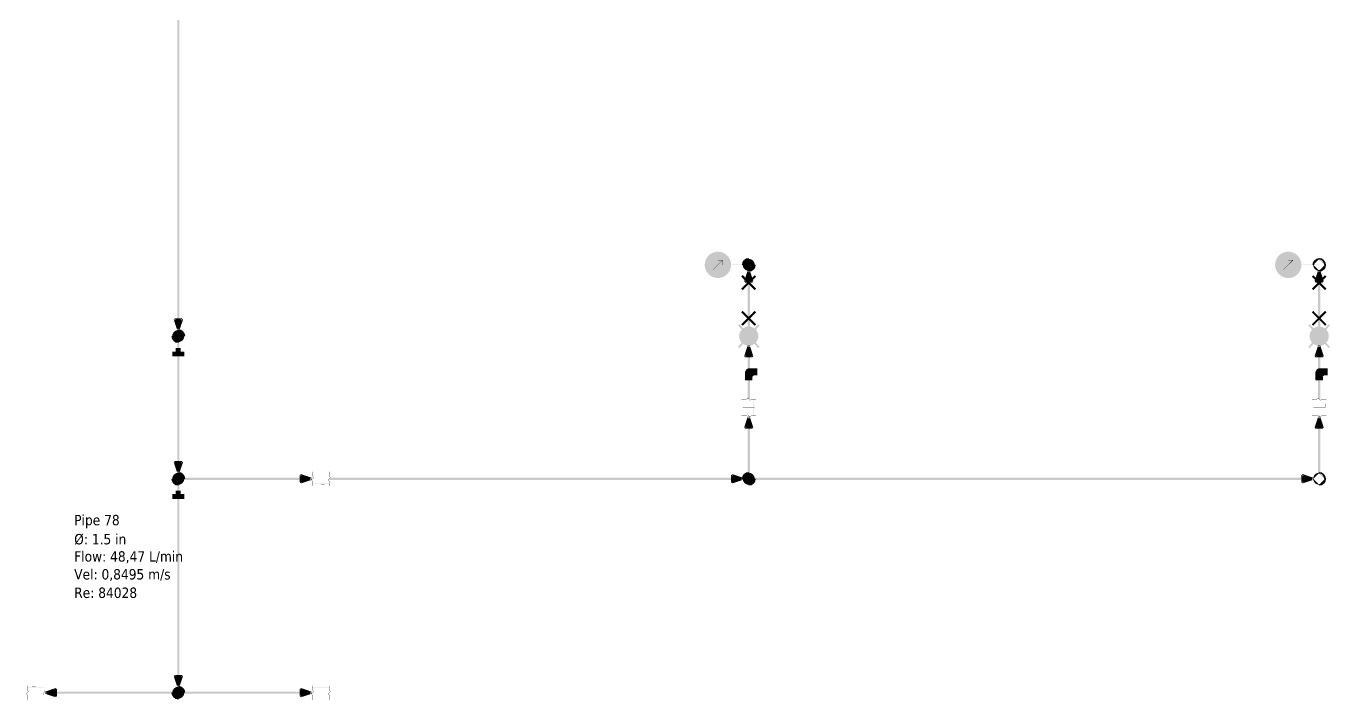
# Model space of a CAD drawing. Header units: inches. Extents: x 0.44 to 8.19, y 2.8 to 6.21.
# Drawn here: x 3.737 to 4.759, y 4.004 to 4.533 of the extents above; entities that cross this region are included whole.
import ezdxf

# ---------------------------------------------------------------- set-up
doc = ezdxf.new("R2010")
doc.units = ezdxf.units.IN
doc.header["$MEASUREMENT"] = 0
for name, color, linetype in [('PDF2_Geometry', 7, 'Continuous'), ('PDF2_Solid Fills', 7, 'Continuous'), ('PDF2_Text', 7, 'Continuous')]:
    doc.layers.add(name, color=color, linetype=linetype)
doc.styles.add('PDF Tahoma', font='tahoma.ttf')

msp = doc.modelspace()

# ---------------------------------------------------------------- hatches: boundary and pattern name
at = {"layer": 'PDF2_Solid Fills', "true_color": 0x00ff20, "transparency": 33554687}
for points in [[(3.8569, 4.9002), (3.8569, 4.3019), (3.8553, 4.3019), (3.8553, 4.9011), (3.8569, 4.9011)], [(3.8514, 4.0092), (3.7592, 4.0092), (3.7592, 4.0108), (3.8523, 4.0108), (3.8523, 4.0092)]]:
    msp.add_hatch(color=100, dxfattribs=at).paths.add_polyline_path(points)
at = {"layer": 'PDF2_Solid Fills', "true_color": 0x808080, "transparency": 33554687}
h = msp.add_hatch(color=8, dxfattribs=at)
h.paths.add_polyline_path([(4.2895, 4.3456, 0.414152), (4.2793, 4.3557)], flags=0)
h.paths.add_polyline_path([(4.2793, 4.3557, 0.415071), (4.2692, 4.3456)], flags=0)
h.paths.add_polyline_path([(4.2692, 4.3456, 0.415703), (4.2793, 4.3354)], flags=0)
h.paths.add_polyline_path([(4.2793, 4.3354, 0.414798), (4.2895, 4.3456)], flags=0)
h.paths.add_polyline_path([(4.2793, 4.3352, 0.412692), (4.2897, 4.3456)], flags=0)
h.paths.add_polyline_path([(4.269, 4.3456, 0.413306), (4.2793, 4.3352)], flags=0)
h.paths.add_polyline_path([(4.2793, 4.3559, 0.414422), (4.269, 4.3456)], flags=0)
h.paths.add_polyline_path([(4.2897, 4.3456, 0.413797), (4.2793, 4.3559)], flags=0)
at = {"layer": 'PDF2_Solid Fills', "true_color": 0xffffff, "transparency": 33554687}
for points in [[(4.2896, 4.3456, 0.414858), (4.2793, 4.3558), (4.2793, 4.3558, 0.412604), (4.269, 4.3456), (4.269, 4.3456, 0.414637), (4.2793, 4.3353), (4.2793, 4.3353, 0.416887)], [(4.737, 4.3456, 0.412604), (4.7268, 4.3558), (4.7268, 4.3558, 0.414637), (4.7165, 4.3456), (4.7165, 4.3456, 0.416667), (4.7268, 4.3353), (4.7268, 4.3353, 0.414637)]]:
    msp.add_hatch(color=7, dxfattribs=at).paths.add_polyline_path(points)
at = {"layer": 'PDF2_Solid Fills', "true_color": 0x808080, "transparency": 33554687}
for points in [[(4.2831, 4.3492), (4.2756, 4.3418), (4.2756, 4.3417), (4.2754, 4.3418), (4.2755, 4.3419), (4.283, 4.3493), (4.283, 4.3494), (4.2832, 4.3493)], [(4.283, 4.3492), (4.2792, 4.3492), (4.2792, 4.3494), (4.2831, 4.3494), (4.2831, 4.3492)], [(4.2829, 4.3456), (4.2829, 4.3494), (4.2831, 4.3494), (4.2831, 4.3455), (4.2829, 4.3455)], [(4.7306, 4.3492), (4.7231, 4.3418), (4.723, 4.3417), (4.7229, 4.3418), (4.7305, 4.3494), (4.7306, 4.3493)], [(4.7305, 4.3492), (4.7267, 4.3492), (4.7267, 4.3494), (4.7306, 4.3494), (4.7306, 4.3492)], [(4.7304, 4.3456), (4.7304, 4.3494), (4.7306, 4.3494), (4.7306, 4.3455), (4.7304, 4.3455)], [(4.3035, 4.3455), (4.2885, 4.3455), (4.2885, 4.3457), (4.3036, 4.3457), (4.3036, 4.3455)], [(4.3027, 4.2971), (4.3027, 4.3417), (4.3044, 4.3417), (4.3044, 4.2963), (4.3027, 4.2963)], [(4.751, 4.3455), (4.736, 4.3455), (4.736, 4.3457), (4.7511, 4.3457), (4.7511, 4.3455)], [(4.7502, 4.2971), (4.7502, 4.3417), (4.7518, 4.3417), (4.7518, 4.2963), (4.7502, 4.2963)]]:
    msp.add_hatch(color=8, dxfattribs=at).paths.add_polyline_path(points)
h = msp.add_hatch(color=8, dxfattribs=at)
h.paths.add_polyline_path([(4.3081, 4.3456, 0.414406), (4.3035, 4.3502)], flags=0)
h.paths.add_polyline_path([(4.3035, 4.3502, 0.41391), (4.299, 4.3456)], flags=0)
h.paths.add_polyline_path([(4.299, 4.3456, 0.417031), (4.3035, 4.341)], flags=0)
h.paths.add_polyline_path([(4.3035, 4.341, 0.417533), (4.3081, 4.3456)], flags=0)
h.paths.add_polyline_path([(4.2988, 4.3456, 0.409381), (4.3035, 4.3408)], flags=0)
h.paths.add_polyline_path([(4.3083, 4.3456, 0.413607), (4.3035, 4.3503)], flags=0)
at = {"layer": 'PDF2_Solid Fills', "true_color": 0xc0c0c0, "transparency": 33554687}
for points in [[(4.3082, 4.3456, 0.409605), (4.3035, 4.3503), (4.3035, 4.3503, 0.413589), (4.2989, 4.3456), (4.2989, 4.3456, 0.419137), (4.3035, 4.3409), (4.3035, 4.3409, 0.415163)], [(3.8514, 4.2738), (3.8514, 4.2775), (3.8542, 4.2775), (3.8542, 4.2803), (3.858, 4.2803), (3.858, 4.2775), (3.8607, 4.2775), (3.8607, 4.2738)], [(4.3007, 4.2552), (4.3007, 4.2617), (4.3017, 4.2636), (4.3035, 4.2645), (4.3101, 4.2645), (4.3101, 4.2589), (4.3073, 4.2589), (4.3063, 4.2579), (4.3063, 4.2552)], [(4.7482, 4.2552), (4.7482, 4.2617), (4.7491, 4.2636), (4.751, 4.2645), (4.7575, 4.2645), (4.7575, 4.2589), (4.7547, 4.2589), (4.7538, 4.2579), (4.7538, 4.2552)], [(3.8514, 4.1619), (3.8514, 4.1656), (3.8542, 4.1656), (3.8542, 4.1685), (3.858, 4.1685), (3.858, 4.1656), (3.8607, 4.1656), (3.8607, 4.1619)]]:
    msp.add_hatch(color=9, dxfattribs=at).paths.add_polyline_path(points)
at = {"layer": 'PDF2_Solid Fills', "true_color": 0x808080, "transparency": 33554687}
h = msp.add_hatch(color=8, dxfattribs=at)
h.paths.add_polyline_path([(4.7369, 4.3456, 0.414793), (4.7268, 4.3557)], flags=0)
h.paths.add_polyline_path([(4.7268, 4.3557, 0.413931), (4.7166, 4.3456)], flags=0)
h.paths.add_polyline_path([(4.7166, 4.3456, 0.414575), (4.7268, 4.3354)], flags=0)
h.paths.add_polyline_path([(4.7268, 4.3354, 0.415427), (4.7369, 4.3456)], flags=0)
h.paths.add_polyline_path([(4.7268, 4.3352, 0.413306), (4.7371, 4.3456)], flags=0)
h.paths.add_polyline_path([(4.7164, 4.3456, 0.412201), (4.7268, 4.3352)], flags=0)
h.paths.add_polyline_path([(4.7268, 4.3559, 0.413306), (4.7164, 4.3456)], flags=0)
h.paths.add_polyline_path([(4.7371, 4.3456, 0.414422), (4.7268, 4.3559)], flags=0)
h = msp.add_hatch(color=8, dxfattribs=at)
h.paths.add_polyline_path([(4.7556, 4.3456, 0.410449), (4.751, 4.3502)], flags=0)
h.paths.add_polyline_path([(4.7464, 4.3456, 0.414538), (4.751, 4.341)], flags=0)
h.paths.add_polyline_path([(4.751, 4.341, 0.413591), (4.7556, 4.3456)], flags=0)
h.paths.add_polyline_path([(4.7463, 4.3456, 0.413162), (4.751, 4.3408)], flags=0)
h.paths.add_polyline_path([(4.751, 4.3503, 0.414478), (4.7463, 4.3456)], flags=0)
h.paths.add_polyline_path([(4.7558, 4.3456, 0.413607), (4.751, 4.3503)], flags=0)
at = {"layer": 'PDF2_Solid Fills', "true_color": 0xc0c0c0, "transparency": 33554687}
h = msp.add_hatch(color=9, dxfattribs=at)
h.paths.add_polyline_path([(4.751, 4.3503, 0.412985), (4.7464, 4.3456)], flags=0)
h.paths.add_polyline_path([(4.7464, 4.3456, 0.41853), (4.751, 4.3409)], flags=0)
h.paths.add_polyline_path([(4.751, 4.3409, 0.417618), (4.7556, 4.3456)], flags=0)
at = {"layer": 'PDF2_Solid Fills', "transparency": 33554687}
for color, points in [(1, [(4.2995, 4.3369), (4.3047, 4.3316), (4.3035, 4.3304), (4.2977, 4.3363), (4.2989, 4.3375)]), (1, [(4.3088, 4.3357), (4.3035, 4.3304), (4.3024, 4.3316), (4.3082, 4.3375), (4.3094, 4.3363)]), (1, [(4.7469, 4.3369), (4.7522, 4.3316), (4.751, 4.3304), (4.7452, 4.3363), (4.7464, 4.3375)]), (1, [(4.7562, 4.3357), (4.7516, 4.331), (4.751, 4.3304), (4.7498, 4.3316), (4.7551, 4.3369), (4.7556, 4.3375), (4.7568, 4.3363)]), (1, [(4.2983, 4.3275), (4.3035, 4.3328), (4.3047, 4.3316), (4.2989, 4.3257), (4.2977, 4.3269)]), (1, [(4.3076, 4.3263), (4.3024, 4.3316), (4.3035, 4.3328), (4.3094, 4.3269), (4.3082, 4.3257)]), (1, [(4.7458, 4.3275), (4.751, 4.3328), (4.7522, 4.3316), (4.7469, 4.3263), (4.7464, 4.3257), (4.7452, 4.3269)]), (1, [(4.7551, 4.3263), (4.7498, 4.3316), (4.751, 4.3328), (4.7516, 4.3322), (4.7568, 4.3269), (4.7556, 4.3257)]), (1, [(4.2995, 4.3089), (4.3047, 4.3036), (4.3035, 4.3025), (4.3029, 4.3031), (4.2983, 4.3077), (4.2977, 4.3083), (4.2989, 4.3095)]), (1, [(4.3088, 4.3077), (4.3041, 4.3031), (4.3035, 4.3025), (4.3024, 4.3036), (4.3082, 4.3095), (4.3094, 4.3083)]), (1, [(4.7469, 4.3089), (4.7522, 4.3036), (4.751, 4.3025), (4.7504, 4.3031), (4.7458, 4.3077), (4.7452, 4.3083), (4.7464, 4.3095)]), (1, [(4.7562, 4.3077), (4.7516, 4.3031), (4.751, 4.3025), (4.7498, 4.3036), (4.7551, 4.3089), (4.7556, 4.3095), (4.7568, 4.3083)]), (1, [(4.2983, 4.2995), (4.3035, 4.3048), (4.3047, 4.3036), (4.3041, 4.3031), (4.2989, 4.2978), (4.2977, 4.2989)]), (1, [(4.3076, 4.2984), (4.3029, 4.3031), (4.3024, 4.3036), (4.3035, 4.3048), (4.3094, 4.2989), (4.3082, 4.2978)]), (1, [(4.7458, 4.2995), (4.751, 4.3048), (4.7522, 4.3036), (4.7516, 4.3031), (4.7469, 4.2984), (4.7464, 4.2978), (4.7452, 4.2989)]), (1, [(4.7551, 4.2984), (4.7504, 4.3031), (4.7498, 4.3036), (4.751, 4.3048), (4.7516, 4.3042), (4.7568, 4.2989), (4.7556, 4.2978)]), (256, [(3.8607, 4.2897, 0.41407), (3.8561, 4.2943), (3.8561, 4.2943, 0.410694), (3.8514, 4.2897), (3.8514, 4.2897, 0.414676), (3.8561, 4.285), (3.8561, 4.285, 0.418046)]), (3, [(4.3027, 4.2412), (4.3027, 4.2746), (4.3044, 4.2746), (4.3044, 4.2403), (4.3027, 4.2403)]), (3, [(4.7502, 4.2412), (4.7502, 4.2746), (4.7518, 4.2746), (4.7518, 4.2403), (4.7502, 4.2403)]), (256, [(4.298, 4.2403), (4.2999, 4.2403), (4.2999, 4.2401), (4.2978, 4.2401), (4.2978, 4.2403)]), (256, [(4.3017, 4.2401), (4.2998, 4.2401), (4.2998, 4.2403), (4.3018, 4.2403), (4.3018, 4.2401)]), (256, [(4.2999, 4.2402), (4.2999, 4.2271), (4.2998, 4.2271), (4.2998, 4.2403), (4.2999, 4.2403)]), (256, [(4.3027, 4.2411), (4.3017, 4.2401), (4.3015, 4.2402), (4.3016, 4.2403), (4.3026, 4.2412), (4.3026, 4.2413), (4.3027, 4.2412)]), (256, [(4.3044, 4.2393), (4.3025, 4.2412), (4.3026, 4.2413), (4.3046, 4.2393), (4.3045, 4.2392)]), (256, [(4.3054, 4.2402), (4.3045, 4.2392), (4.3044, 4.2393), (4.3054, 4.2403), (4.3055, 4.2402)]), (256, [(4.3073, 4.2401), (4.3053, 4.2401), (4.3053, 4.2403), (4.3073, 4.2403), (4.3073, 4.2401)]), (256, [(4.3072, 4.2272), (4.3072, 4.2403), (4.3073, 4.2403), (4.3073, 4.2271), (4.3072, 4.2271)]), (256, [(4.3073, 4.2403), (4.3092, 4.2403), (4.3092, 4.2401), (4.3072, 4.2401), (4.3072, 4.2403)]), (256, [(4.3081, 4.2337), (4.3081, 4.2366), (4.3083, 4.2366), (4.3083, 4.2336), (4.3081, 4.2336)]), (256, [(4.7454, 4.2403), (4.7473, 4.2403), (4.7473, 4.2401), (4.7453, 4.2401), (4.7453, 4.2403)]), (256, [(4.7491, 4.2401), (4.7472, 4.2401), (4.7472, 4.2403), (4.7492, 4.2403), (4.7492, 4.2401)]), (256, [(4.7473, 4.2402), (4.7473, 4.2271), (4.7472, 4.2271), (4.7472, 4.2403), (4.7473, 4.2403)]), (256, [(4.7501, 4.2411), (4.7491, 4.2401), (4.749, 4.2402), (4.7501, 4.2413), (4.7502, 4.2412)]), (256, [(4.7519, 4.2393), (4.75, 4.2411), (4.7499, 4.2412), (4.7501, 4.2413), (4.7501, 4.2412), (4.752, 4.2394), (4.7521, 4.2393), (4.752, 4.2392)]), (256, [(4.7529, 4.2402), (4.752, 4.2392), (4.7518, 4.2393), (4.7529, 4.2403), (4.753, 4.2402)]), (256, [(4.7547, 4.2401), (4.7528, 4.2401), (4.7528, 4.2403), (4.7548, 4.2403), (4.7548, 4.2401)]), (256, [(4.7547, 4.2272), (4.7547, 4.2403), (4.7548, 4.2403), (4.7548, 4.2271), (4.7547, 4.2271)]), (256, [(4.7547, 4.2403), (4.7567, 4.2403), (4.7567, 4.2401), (4.7547, 4.2401), (4.7547, 4.2403)]), (256, [(4.7556, 4.2337), (4.7556, 4.2366), (4.7558, 4.2366), (4.7558, 4.2336), (4.7556, 4.2336)]), (256, [(4.298, 4.2273), (4.2999, 4.2273), (4.2999, 4.2271), (4.2978, 4.2271), (4.2978, 4.2273)]), (256, [(4.3082, 4.2336), (4.2988, 4.2336), (4.2988, 4.2338), (4.3083, 4.2338), (4.3083, 4.2336)]), (256, [(4.2998, 4.2273), (4.3018, 4.2273), (4.3018, 4.2271), (4.2998, 4.2271), (4.2998, 4.2273)]), (256, [(4.3016, 4.2272), (4.3026, 4.2282), (4.3027, 4.2281), (4.3027, 4.2281), (4.3018, 4.2271), (4.3017, 4.2271), (4.3015, 4.2272)]), (256, [(4.3027, 4.2282), (4.3045, 4.2263), (4.3046, 4.2262), (4.3045, 4.2261), (4.3044, 4.2262), (4.3026, 4.2281), (4.3025, 4.2281), (4.3026, 4.2282)]), (256, [(4.3044, 4.2263), (4.3053, 4.2272), (4.3054, 4.2273), (4.3055, 4.2272), (4.3045, 4.2261), (4.3044, 4.2262)]), (256, [(4.3054, 4.2273), (4.3073, 4.2273), (4.3073, 4.2271), (4.3053, 4.2271), (4.3053, 4.2273)]), (256, [(4.3073, 4.2273), (4.3092, 4.2273), (4.3092, 4.2271), (4.3072, 4.2271), (4.3072, 4.2273)]), (256, [(4.7454, 4.2273), (4.7473, 4.2273), (4.7473, 4.2271), (4.7453, 4.2271), (4.7453, 4.2273)]), (256, [(4.7556, 4.2336), (4.7463, 4.2336), (4.7463, 4.2338), (4.7558, 4.2338), (4.7558, 4.2336)]), (256, [(4.7473, 4.2273), (4.7492, 4.2273), (4.7492, 4.2271), (4.7472, 4.2271), (4.7472, 4.2273)]), (256, [(4.7491, 4.2272), (4.75, 4.2282), (4.7501, 4.2282), (4.7502, 4.2281), (4.7501, 4.2281), (4.7492, 4.2271), (4.7491, 4.2271), (4.749, 4.2272)]), (256, [(4.7501, 4.2282), (4.7521, 4.2262), (4.752, 4.2261), (4.7499, 4.2281), (4.7501, 4.2282)]), (256, [(4.7519, 4.2263), (4.7528, 4.2272), (4.7529, 4.2273), (4.753, 4.2272), (4.752, 4.2261), (4.7518, 4.2262)]), (256, [(4.7529, 4.2273), (4.7548, 4.2273), (4.7548, 4.2271), (4.7528, 4.2271), (4.7528, 4.2273)]), (256, [(4.7547, 4.2273), (4.7567, 4.2273), (4.7567, 4.2271), (4.7547, 4.2271), (4.7547, 4.2273)]), (3, [(4.3027, 4.1825), (4.3027, 4.2187), (4.3044, 4.2187), (4.3044, 4.1816), (4.3027, 4.1816)]), (3, [(4.7502, 4.1825), (4.7502, 4.2187), (4.7518, 4.2187), (4.7518, 4.1816), (4.7502, 4.1816)]), (256, [(3.9615, 4.1834), (3.9615, 4.1814), (3.9613, 4.1814), (3.9613, 4.1834), (3.9615, 4.1834)]), (256, [(3.9746, 4.1834), (3.9746, 4.1814), (3.9744, 4.1814), (3.9744, 4.1834), (3.9746, 4.1834)]), (256, [(3.8607, 4.1778, 0.412984), (3.8561, 4.1825), (3.8561, 4.1825, 0.409606), (3.8514, 4.1778), (3.8514, 4.1778, 0.415163), (3.8561, 4.1731), (3.8561, 4.1731, 0.418528)]), (3, [(3.8607, 4.1786), (3.9529, 4.1786), (3.9529, 4.1769), (3.8599, 4.1769), (3.8599, 4.1786)]), (256, [(3.9624, 4.1787), (3.9606, 4.1768), (3.9605, 4.1767), (3.9604, 4.1769), (3.9623, 4.1788), (3.9625, 4.1787)]), (256, [(3.9606, 4.1769), (3.9615, 4.1759), (3.9615, 4.1759), (3.9614, 4.1758), (3.9604, 4.1768), (3.9604, 4.1769), (3.9605, 4.177)]), (256, [(3.9615, 4.1815), (3.9615, 4.1796), (3.9613, 4.1796), (3.9613, 4.1816), (3.9615, 4.1816)]), (256, [(3.9744, 4.1814), (3.9613, 4.1814), (3.9613, 4.1816), (3.9746, 4.1816), (3.9746, 4.1814)]), (256, [(3.9615, 4.1797), (3.9625, 4.1787), (3.9623, 4.1786), (3.9613, 4.1796), (3.9614, 4.1797)]), (256, [(3.9615, 4.1759), (3.9615, 4.1739), (3.9613, 4.1739), (3.9613, 4.176), (3.9615, 4.176)]), (256, [(3.9614, 4.1742), (3.9746, 4.1742), (3.9746, 4.1739), (3.9613, 4.1739), (3.9613, 4.1742)]), (256, [(3.9615, 4.174), (3.9615, 4.1721), (3.9613, 4.1721), (3.9613, 4.1742), (3.9615, 4.1742)]), (256, [(3.9679, 4.1731), (3.9679, 4.1825), (3.968, 4.1825), (3.968, 4.173), (3.9679, 4.173)]), (256, [(3.9679, 4.1732), (3.9708, 4.1732), (3.9708, 4.173), (3.9679, 4.173), (3.9679, 4.1732)]), (256, [(3.9735, 4.1769), (3.9754, 4.1788), (3.9754, 4.1788), (3.9755, 4.1787), (3.9735, 4.1767), (3.9734, 4.1769)]), (256, [(3.9744, 4.1758), (3.9735, 4.1768), (3.9734, 4.1769), (3.9735, 4.177), (3.9746, 4.1759), (3.9744, 4.1758)]), (256, [(3.9754, 4.1787), (3.9744, 4.1796), (3.9743, 4.1796), (3.9744, 4.1797), (3.9746, 4.1797), (3.9755, 4.1787), (3.9754, 4.1786)]), (256, [(3.9744, 4.1796), (3.9744, 4.1816), (3.9746, 4.1816), (3.9746, 4.1796), (3.9744, 4.1796)]), (256, [(3.9744, 4.174), (3.9744, 4.176), (3.9746, 4.176), (3.9746, 4.1739), (3.9744, 4.1739)]), (256, [(3.9746, 4.174), (3.9746, 4.1721), (3.9744, 4.1721), (3.9744, 4.1742), (3.9746, 4.1742)]), (3, [(3.9754, 4.1786), (4.2913, 4.1786), (4.2913, 4.1769), (3.9746, 4.1769), (3.9746, 4.1786)]), (256, [(4.3082, 4.1778, 0.409605), (4.3035, 4.1825), (4.3035, 4.1825, 0.413589), (4.2989, 4.1778), (4.2989, 4.1778, 0.419136), (4.3035, 4.1731), (4.3035, 4.1731, 0.415162)]), (3, [(4.3082, 4.1786), (4.7388, 4.1786), (4.7388, 4.1769), (4.3073, 4.1769), (4.3073, 4.1786)]), (256, [(3.7387, 4.0108), (3.7368, 4.009), (3.7367, 4.0091), (3.7386, 4.011), (3.7387, 4.0109)]), (256, [(3.7376, 4.0137), (3.7376, 4.0156), (3.7378, 4.0156), (3.7378, 4.0136), (3.7376, 4.0136)]), (256, [(3.7508, 4.0136), (3.7376, 4.0136), (3.7376, 4.0138), (3.7508, 4.0138), (3.7508, 4.0136)]), (256, [(3.7378, 4.0137), (3.7378, 4.0118), (3.7376, 4.0118), (3.7376, 4.0138), (3.7378, 4.0138)]), (256, [(3.7377, 4.0119), (3.7387, 4.0109), (3.7386, 4.0108), (3.7376, 4.0118), (3.7377, 4.0119)]), (256, [(3.7442, 4.0145), (3.7413, 4.0145), (3.7413, 4.0147), (3.7443, 4.0147), (3.7443, 4.0145)]), (256, [(3.7443, 4.0147), (3.7443, 4.0052), (3.7441, 4.0052), (3.7441, 4.0147), (3.7443, 4.0147)]), (256, [(3.7497, 4.0091), (3.7516, 4.011), (3.7517, 4.011), (3.7518, 4.0109), (3.7499, 4.009), (3.7498, 4.009), (3.7497, 4.0091)]), (256, [(3.7516, 4.0108), (3.7507, 4.0118), (3.7506, 4.0118), (3.7508, 4.0119), (3.7518, 4.0109), (3.7517, 4.0108)]), (256, [(3.7507, 4.0137), (3.7507, 4.0156), (3.7508, 4.0156), (3.7508, 4.0136), (3.7507, 4.0136)]), (256, [(3.7507, 4.0118), (3.7507, 4.0138), (3.7508, 4.0138), (3.7508, 4.0118), (3.7507, 4.0118)]), (256, [(3.8607, 4.01, 0.412984), (3.8561, 4.0147), (3.8561, 4.0147, 0.409605), (3.8514, 4.01), (3.8514, 4.01, 0.415164), (3.8561, 4.0053), (3.8561, 4.0053, 0.418529)]), (3, [(3.8607, 4.0108), (3.9529, 4.0108), (3.9529, 4.0092), (3.8599, 4.0092), (3.8599, 4.0108)]), (256, [(3.9624, 4.0108), (3.9605, 4.009), (3.9604, 4.0091), (3.9623, 4.011), (3.9625, 4.0109)]), (256, [(3.9615, 4.0156), (3.9615, 4.0136), (3.9613, 4.0136), (3.9613, 4.0156), (3.9615, 4.0156)]), (256, [(3.9615, 4.0137), (3.9615, 4.0118), (3.9613, 4.0118), (3.9613, 4.0138), (3.9615, 4.0138)]), (256, [(3.9744, 4.0136), (3.9613, 4.0136), (3.9613, 4.0138), (3.9746, 4.0138), (3.9746, 4.0136)]), (256, [(3.9615, 4.0119), (3.9625, 4.0109), (3.9623, 4.0108), (3.9613, 4.0118), (3.9614, 4.0119)]), (256, [(3.9679, 4.0053), (3.9679, 4.0147), (3.968, 4.0147), (3.968, 4.0052), (3.9679, 4.0052)]), (256, [(3.9735, 4.0091), (3.9754, 4.011), (3.9754, 4.011), (3.9755, 4.0109), (3.9755, 4.0108), (3.9736, 4.009), (3.9735, 4.009), (3.9734, 4.0091)]), (256, [(3.9754, 4.0108), (3.9744, 4.0118), (3.9743, 4.0118), (3.9744, 4.0119), (3.9746, 4.0119), (3.9755, 4.0109), (3.9754, 4.0108)]), (256, [(3.9746, 4.0156), (3.9746, 4.0136), (3.9744, 4.0136), (3.9744, 4.0156), (3.9746, 4.0156)]), (256, [(3.9744, 4.0118), (3.9744, 4.0138), (3.9746, 4.0138), (3.9746, 4.0118), (3.9744, 4.0118)]), (256, [(3.7368, 4.0091), (3.7378, 4.0081), (3.7377, 4.008), (3.7376, 4.008), (3.7367, 4.009), (3.7367, 4.0091), (3.7368, 4.0092)]), (256, [(3.7378, 4.0081), (3.7378, 4.0062), (3.7376, 4.0062), (3.7376, 4.0082), (3.7378, 4.0082)]), (256, [(3.7377, 4.0063), (3.7508, 4.0063), (3.7508, 4.0062), (3.7376, 4.0062), (3.7376, 4.0063)]), (256, [(3.7376, 4.0044), (3.7376, 4.0063), (3.7378, 4.0063), (3.7378, 4.0043), (3.7376, 4.0043)]), (256, [(3.7507, 4.008), (3.7497, 4.0091), (3.7498, 4.0092), (3.7499, 4.0091), (3.7509, 4.0081), (3.7508, 4.008)]), (256, [(3.7507, 4.0062), (3.7507, 4.0082), (3.7508, 4.0082), (3.7508, 4.0062), (3.7507, 4.0062)]), (256, [(3.7507, 4.0044), (3.7507, 4.0063), (3.7508, 4.0063), (3.7508, 4.0043), (3.7507, 4.0043)]), (256, [(3.9606, 4.0091), (3.9615, 4.0081), (3.9614, 4.008), (3.9614, 4.008), (3.9604, 4.009), (3.9604, 4.0091), (3.9605, 4.0092)]), (256, [(3.9615, 4.0081), (3.9615, 4.0062), (3.9613, 4.0062), (3.9613, 4.0082), (3.9615, 4.0082)]), (256, [(3.9614, 4.0063), (3.9746, 4.0063), (3.9746, 4.0062), (3.9613, 4.0062), (3.9613, 4.0063)]), (256, [(3.9615, 4.0062), (3.9615, 4.0043), (3.9613, 4.0043), (3.9613, 4.0063), (3.9615, 4.0063)]), (256, [(3.9679, 4.0054), (3.9708, 4.0054), (3.9708, 4.0052), (3.9679, 4.0052), (3.9679, 4.0054)]), (256, [(3.9744, 4.008), (3.9735, 4.009), (3.9734, 4.0091), (3.9735, 4.0092), (3.9736, 4.0091), (3.9746, 4.0082), (3.9746, 4.0081), (3.9744, 4.008)]), (256, [(3.9744, 4.0062), (3.9744, 4.0082), (3.9746, 4.0082), (3.9746, 4.0062), (3.9744, 4.0062)]), (256, [(3.9746, 4.0062), (3.9746, 4.0043), (3.9744, 4.0043), (3.9744, 4.0063), (3.9746, 4.0063)])]:
    msp.add_hatch(color=color, dxfattribs=at).paths.add_polyline_path(points)
at = {"layer": 'PDF2_Solid Fills', "true_color": 0x808080, "transparency": 33554687}
h = msp.add_hatch(color=8, dxfattribs=at)
h.paths.add_polyline_path([(4.3, 4.3328), (4.3027, 4.3412), (4.3043, 4.3412), (4.3071, 4.3328), (4.3063, 4.3317), (4.3007, 4.3317)], flags=0)
h.paths.add_polyline_path([(4.3007, 4.3333), (4.3063, 4.3333), (4.3063, 4.3325), (4.3056, 4.3322), (4.3027, 4.3407), (4.3035, 4.3409), (4.3043, 4.3407), (4.3015, 4.3322), (4.3007, 4.3325)], flags=0)
h = msp.add_hatch(color=8, dxfattribs=at)
h.paths.add_polyline_path([(4.7474, 4.3328), (4.7502, 4.3412), (4.7518, 4.3412), (4.7546, 4.3328), (4.7538, 4.3317), (4.7482, 4.3317)], flags=0)
h.paths.add_polyline_path([(4.7482, 4.3333), (4.7538, 4.3333), (4.7538, 4.3325), (4.753, 4.3322), (4.7502, 4.3407), (4.751, 4.3409), (4.7518, 4.3407), (4.749, 4.3322), (4.7482, 4.3325)], flags=0)
at = {"layer": 'PDF2_Solid Fills', "transparency": 33554687}
h = msp.add_hatch(color=256, dxfattribs=at)
h.paths.add_polyline_path([(3.8597, 4.3024), (3.8569, 4.2941), (3.8553, 4.2941), (3.8525, 4.3024), (3.8533, 4.3035), (3.8589, 4.3035)], flags=0)
h.paths.add_polyline_path([(3.8589, 4.3019), (3.8533, 4.3019), (3.8533, 4.3027), (3.8541, 4.3029), (3.8569, 4.2945), (3.8561, 4.2943), (3.8553, 4.2945), (3.8581, 4.3029), (3.8589, 4.3027)], flags=0)
h = msp.add_hatch(color=256, dxfattribs=at)
h.paths.add_polyline_path([(4.296, 4.2803), (4.2951, 4.2812), (4.2951, 4.2813), (4.3109, 4.299), (4.3111, 4.299), (4.312, 4.2981), (4.312, 4.298), (4.2962, 4.2803)], flags=0)
h.paths.add_polyline_path([(4.296, 4.2804), (4.3118, 4.2981), (4.312, 4.298), (4.3119, 4.298), (4.3109, 4.2989), (4.311, 4.2989), (4.3111, 4.2989), (4.2952, 4.2812), (4.2951, 4.2812), (4.2952, 4.2813), (4.2962, 4.2804), (4.2961, 4.2803)], flags=0)
h = msp.add_hatch(color=256, dxfattribs=at)
h.paths.add_polyline_path([(4.3118, 4.2812), (4.296, 4.2989), (4.2961, 4.2989), (4.2961, 4.2989), (4.2952, 4.298), (4.2951, 4.298), (4.2952, 4.2981), (4.311, 4.2804), (4.311, 4.2803), (4.3109, 4.2804), (4.3118, 4.2813), (4.312, 4.2812)], flags=0)
h.paths.add_polyline_path([(4.312, 4.2812), (4.311, 4.2803), (4.3109, 4.2803), (4.2951, 4.298), (4.2951, 4.2981), (4.296, 4.299), (4.2962, 4.299), (4.312, 4.2813)], flags=0)
at = {"layer": 'PDF2_Solid Fills', "true_color": 0x404040, "transparency": 33554687}
for points in [[(4.2961, 4.2803), (4.2951, 4.2812), (4.311, 4.2989), (4.312, 4.298)], [(4.312, 4.2812), (4.2961, 4.2989), (4.2951, 4.298), (4.311, 4.2803)], [(4.7435, 4.2803), (4.7426, 4.2812), (4.7585, 4.2989), (4.7594, 4.298)], [(4.7594, 4.2812), (4.7435, 4.2989), (4.7426, 4.298), (4.7585, 4.2803)]]:
    msp.add_hatch(color=250, dxfattribs=at).paths.add_polyline_path(points)
at = {"layer": 'PDF2_Solid Fills', "transparency": 33554687}
h = msp.add_hatch(color=256, dxfattribs=at)
h.paths.add_polyline_path([(4.3109, 4.2897, 0.413076), (4.3035, 4.297)], flags=0)
h.paths.add_polyline_path([(4.3035, 4.297, 0.413455), (4.2962, 4.2897)], flags=0)
h.paths.add_polyline_path([(4.2962, 4.2897, 0.415971), (4.3035, 4.2823)], flags=0)
h.paths.add_polyline_path([(4.3035, 4.2823, 0.415591), (4.3109, 4.2897)], flags=0)
h.paths.add_polyline_path([(4.3035, 4.2821, 0.412305), (4.3111, 4.2897)], flags=0)
h.paths.add_polyline_path([(4.296, 4.2897, 0.41439), (4.3035, 4.2821)], flags=0)
h.paths.add_polyline_path([(4.3035, 4.2972, 0.412305), (4.296, 4.2897)], flags=0)
h.paths.add_polyline_path([(4.3111, 4.2897, 0.410218), (4.3035, 4.2972)], flags=0)
at = {"layer": 'PDF2_Solid Fills', "true_color": 0xe6e6e6, "transparency": 33554687}
for points in [[(4.311, 4.2897, 0.41559), (4.3035, 4.2971), (4.3035, 4.2971, 0.41374), (4.2961, 4.2897), (4.2961, 4.2897, 0.411902), (4.3035, 4.2822), (4.3035, 4.2822, 0.41374)], [(4.7585, 4.2897, 0.413169), (4.751, 4.2971), (4.751, 4.2971, 0.414419), (4.7435, 4.2897), (4.7435, 4.2897, 0.412581), (4.751, 4.2822), (4.751, 4.2822, 0.411316)]]:
    msp.add_hatch(color=254, dxfattribs=at).paths.add_polyline_path(points)
at = {"layer": 'PDF2_Solid Fills', "transparency": 33554687}
h = msp.add_hatch(color=256, dxfattribs=at)
h.paths.add_polyline_path([(4.7435, 4.2803), (4.7426, 4.2812), (4.7426, 4.2813), (4.7584, 4.299), (4.7585, 4.299), (4.7594, 4.2981), (4.7594, 4.298), (4.7436, 4.2803)], flags=0)
h.paths.add_polyline_path([(4.7435, 4.2804), (4.7593, 4.2981), (4.7594, 4.298), (4.7593, 4.298), (4.7584, 4.2989), (4.7585, 4.2989), (4.7585, 4.2989), (4.7427, 4.2812), (4.7426, 4.2812), (4.7427, 4.2813), (4.7436, 4.2804), (4.7435, 4.2803)], flags=0)
h = msp.add_hatch(color=256, dxfattribs=at)
h.paths.add_polyline_path([(4.7593, 4.2812), (4.7435, 4.2989), (4.7435, 4.2989), (4.7436, 4.2989), (4.7427, 4.298), (4.7426, 4.298), (4.7427, 4.2981), (4.7585, 4.2804), (4.7585, 4.2803), (4.7584, 4.2804), (4.7593, 4.2813), (4.7594, 4.2812)], flags=0)
h.paths.add_polyline_path([(4.7594, 4.2812), (4.7585, 4.2803), (4.7584, 4.2803), (4.7426, 4.298), (4.7426, 4.2981), (4.7435, 4.299), (4.7436, 4.299), (4.7594, 4.2813)], flags=0)
h = msp.add_hatch(color=256, dxfattribs=at)
h.paths.add_polyline_path([(4.7584, 4.2897, 0.414629), (4.751, 4.297)], flags=0)
h.paths.add_polyline_path([(4.751, 4.297, 0.416281), (4.7437, 4.2897)], flags=0)
h.paths.add_polyline_path([(4.7437, 4.2897, 0.418793), (4.751, 4.2823)], flags=0)
h.paths.add_polyline_path([(4.751, 4.2823, 0.417151), (4.7584, 4.2897)], flags=0)
h.paths.add_polyline_path([(4.751, 4.2821, 0.412305), (4.7586, 4.2897)], flags=0)
h.paths.add_polyline_path([(4.7435, 4.2897, 0.415065), (4.751, 4.2821)], flags=0)
h.paths.add_polyline_path([(4.751, 4.2972, 0.412981), (4.7435, 4.2897)], flags=0)
h.paths.add_polyline_path([(4.7586, 4.2897, 0.410218), (4.751, 4.2972)], flags=0)
h = msp.add_hatch(color=256, dxfattribs=at)
h.paths.add_polyline_path([(3.8607, 4.2897, 0.411882), (3.8561, 4.2942)], flags=0)
h.paths.add_polyline_path([(3.8561, 4.2942, 0.415528), (3.8515, 4.2897)], flags=0)
h.paths.add_polyline_path([(3.8515, 4.2897, 0.41704), (3.8561, 4.285)], flags=0)
h.paths.add_polyline_path([(3.8561, 4.285, 0.413434), (3.8607, 4.2897)], flags=0)
h.paths.add_polyline_path([(3.8561, 4.2849, 0.408897), (3.8608, 4.2897)], flags=0)
h.paths.add_polyline_path([(3.8561, 4.2944, 0.414684), (3.8513, 4.2897)], flags=0)
at = {"layer": 'PDF2_Solid Fills', "true_color": 0x00ff50, "transparency": 33554687}
for points in [[(3.8569, 4.285), (3.8569, 4.19), (3.8553, 4.19), (3.8553, 4.2858), (3.8569, 4.2858)], [(3.8569, 4.1731), (3.8569, 4.0222), (3.8553, 4.0222), (3.8553, 4.1739), (3.8569, 4.1739)]]:
    msp.add_hatch(color=100, dxfattribs=at).paths.add_polyline_path(points)
h = msp.add_hatch(color=100, dxfattribs=at)
h.paths.add_polyline_path([(3.8513, 4.2738), (3.8513, 4.2775), (3.8514, 4.2776), (3.8542, 4.2776), (3.8542, 4.2775), (3.8541, 4.2775), (3.8541, 4.2803), (3.8542, 4.2804), (3.858, 4.2804), (3.858, 4.2803), (3.858, 4.2775), (3.858, 4.2775), (3.858, 4.2776), (3.8607, 4.2776), (3.8608, 4.2775), (3.8608, 4.2738), (3.8607, 4.2737), (3.8514, 4.2737)], flags=0)
h.paths.add_polyline_path([(3.8514, 4.2739), (3.8607, 4.2739), (3.8607, 4.2738), (3.8607, 4.2738), (3.8607, 4.2775), (3.8607, 4.2775), (3.8607, 4.2775), (3.858, 4.2775), (3.8579, 4.2775), (3.8579, 4.2803), (3.858, 4.2803), (3.858, 4.2802), (3.8542, 4.2802), (3.8542, 4.2803), (3.8543, 4.2803), (3.8543, 4.2775), (3.8542, 4.2775), (3.8514, 4.2775), (3.8514, 4.2775), (3.8515, 4.2775), (3.8515, 4.2738), (3.8514, 4.2738)], flags=0)
at = {"layer": 'PDF2_Solid Fills', "transparency": 33554687}
h = msp.add_hatch(color=256, dxfattribs=at)
h.paths.add_polyline_path([(4.3, 4.274), (4.3027, 4.2824), (4.3043, 4.2824), (4.3071, 4.274), (4.3063, 4.2729), (4.3007, 4.2729)], flags=0)
h.paths.add_polyline_path([(4.3007, 4.2746), (4.3063, 4.2746), (4.3063, 4.2738), (4.3056, 4.2735), (4.3027, 4.2819), (4.3035, 4.2822), (4.3043, 4.2819), (4.3015, 4.2735), (4.3007, 4.2738)], flags=0)
h = msp.add_hatch(color=256, dxfattribs=at)
h.paths.add_polyline_path([(4.7474, 4.274), (4.7502, 4.2824), (4.7518, 4.2824), (4.7546, 4.274), (4.7538, 4.2729), (4.7482, 4.2729)], flags=0)
h.paths.add_polyline_path([(4.7482, 4.2746), (4.7538, 4.2746), (4.7538, 4.2738), (4.753, 4.2735), (4.7502, 4.2819), (4.751, 4.2822), (4.7518, 4.2819), (4.749, 4.2735), (4.7482, 4.2738)], flags=0)
h = msp.add_hatch(color=3, dxfattribs=at)
h.paths.add_polyline_path([(4.3007, 4.2552), (4.3007, 4.2617), (4.3016, 4.2636), (4.3017, 4.2636), (4.3035, 4.2645), (4.3101, 4.2645), (4.3102, 4.2645), (4.3102, 4.2589), (4.3101, 4.2588), (4.3073, 4.2588), (4.3073, 4.2589), (4.3073, 4.2588), (4.3064, 4.2579), (4.3064, 4.258), (4.3064, 4.258), (4.3064, 4.2552), (4.3064, 4.255), (4.3007, 4.255)], flags=0)
h.paths.add_polyline_path([(4.3007, 4.2552), (4.3063, 4.2552), (4.3063, 4.2552), (4.3063, 4.2552), (4.3063, 4.258), (4.3072, 4.259), (4.3101, 4.259), (4.3101, 4.2589), (4.31, 4.2589), (4.31, 4.2645), (4.3101, 4.2645), (4.3101, 4.2644), (4.3035, 4.2644), (4.3035, 4.2645), (4.3036, 4.2644), (4.3017, 4.2635), (4.3017, 4.2636), (4.3018, 4.2635), (4.3008, 4.2616), (4.3007, 4.2617), (4.3008, 4.2617), (4.3008, 4.2552), (4.3007, 4.2552)], flags=0)
h = msp.add_hatch(color=3, dxfattribs=at)
h.paths.add_polyline_path([(4.7481, 4.2552), (4.7481, 4.2617), (4.7482, 4.2617), (4.7491, 4.2636), (4.7491, 4.2636), (4.751, 4.2645), (4.7575, 4.2645), (4.7576, 4.2645), (4.7576, 4.2589), (4.7575, 4.2588), (4.7547, 4.2588), (4.7547, 4.2589), (4.7548, 4.2588), (4.7538, 4.2579), (4.7538, 4.258), (4.7539, 4.258), (4.7539, 4.2552), (4.7538, 4.255), (4.7482, 4.255), (4.7482, 4.2552)], flags=0)
h.paths.add_polyline_path([(4.7482, 4.2552), (4.7538, 4.2552), (4.7538, 4.2552), (4.7537, 4.2552), (4.7537, 4.258), (4.7547, 4.259), (4.7575, 4.259), (4.7575, 4.2589), (4.7574, 4.2589), (4.7574, 4.2645), (4.7575, 4.2645), (4.7575, 4.2644), (4.751, 4.2644), (4.751, 4.2645), (4.751, 4.2644), (4.7492, 4.2635), (4.7491, 4.2636), (4.7492, 4.2635), (4.7483, 4.2616), (4.7482, 4.2617), (4.7483, 4.2617), (4.7483, 4.2552), (4.7482, 4.2552)], flags=0)
h = msp.add_hatch(color=256, dxfattribs=at)
h.paths.add_polyline_path([(4.3, 4.2181), (4.3027, 4.2265), (4.3043, 4.2265), (4.3071, 4.2181), (4.3063, 4.217), (4.3007, 4.217)], flags=0)
h.paths.add_polyline_path([(4.3007, 4.2187), (4.3063, 4.2187), (4.3063, 4.2179), (4.3056, 4.2176), (4.3027, 4.226), (4.3035, 4.2262), (4.3043, 4.226), (4.3015, 4.2176), (4.3007, 4.2179)], flags=0)
h = msp.add_hatch(color=256, dxfattribs=at)
h.paths.add_polyline_path([(4.7474, 4.2181), (4.7502, 4.2265), (4.7518, 4.2265), (4.7546, 4.2181), (4.7538, 4.217), (4.7482, 4.217)], flags=0)
h.paths.add_polyline_path([(4.7482, 4.2187), (4.7538, 4.2187), (4.7538, 4.2179), (4.753, 4.2176), (4.7502, 4.226), (4.751, 4.2262), (4.7518, 4.226), (4.749, 4.2176), (4.7482, 4.2179)], flags=0)
h = msp.add_hatch(color=256, dxfattribs=at)
h.paths.add_polyline_path([(3.8597, 4.1905), (3.8569, 4.1822), (3.8553, 4.1822), (3.8525, 4.1905), (3.8533, 4.1917), (3.8589, 4.1917)], flags=0)
h.paths.add_polyline_path([(3.8589, 4.19), (3.8533, 4.19), (3.8533, 4.1908), (3.8541, 4.1911), (3.8569, 4.1827), (3.8561, 4.1825), (3.8553, 4.1827), (3.8581, 4.1911), (3.8589, 4.1908)], flags=0)
h = msp.add_hatch(color=256, dxfattribs=at)
h.paths.add_polyline_path([(3.8607, 4.1778, 0.415925), (3.8561, 4.1823)], flags=0)
h.paths.add_polyline_path([(3.8561, 4.1823, 0.41959), (3.8515, 4.1778)], flags=0)
h.paths.add_polyline_path([(3.8561, 4.1732, 0.414538), (3.8607, 4.1778)], flags=0)
h.paths.add_polyline_path([(3.8561, 4.173, 0.40938), (3.8608, 4.1778)], flags=0)
h.paths.add_polyline_path([(3.8561, 4.1825, 0.413608), (3.8513, 4.1778)], flags=0)
h = msp.add_hatch(color=256, dxfattribs=at)
h.paths.add_polyline_path([(3.9524, 4.1814), (3.9608, 4.1785), (3.9608, 4.177), (3.9524, 4.1742), (3.9513, 4.175), (3.9513, 4.1806)], flags=0)
h.paths.add_polyline_path([(3.9529, 4.1806), (3.9529, 4.175), (3.9521, 4.175), (3.9518, 4.1758), (3.9602, 4.1785), (3.9605, 4.1778), (3.9602, 4.177), (3.9518, 4.1798), (3.9521, 4.1806)], flags=0)
h = msp.add_hatch(color=256, dxfattribs=at)
h.paths.add_polyline_path([(4.2907, 4.1814), (4.2992, 4.1785), (4.2992, 4.177), (4.2907, 4.1742), (4.2897, 4.175), (4.2897, 4.1806)], flags=0)
h.paths.add_polyline_path([(4.2913, 4.1806), (4.2913, 4.175), (4.2905, 4.175), (4.2902, 4.1758), (4.2986, 4.1785), (4.2989, 4.1778), (4.2986, 4.177), (4.2902, 4.1798), (4.2905, 4.1806)], flags=0)
h = msp.add_hatch(color=256, dxfattribs=at)
h.paths.add_polyline_path([(4.3081, 4.1778, 0.418964), (4.3035, 4.1823)], flags=0)
h.paths.add_polyline_path([(4.3035, 4.1823, 0.418473), (4.299, 4.1778)], flags=0)
h.paths.add_polyline_path([(4.299, 4.1778, 0.417031), (4.3035, 4.1732)], flags=0)
h.paths.add_polyline_path([(4.3035, 4.1732, 0.417533), (4.3081, 4.1778)], flags=0)
h.paths.add_polyline_path([(4.2988, 4.1778, 0.40938), (4.3035, 4.173)], flags=0)
h.paths.add_polyline_path([(4.3083, 4.1778, 0.413608), (4.3035, 4.1825)], flags=0)
h = msp.add_hatch(color=256, dxfattribs=at)
h.paths.add_polyline_path([(4.7382, 4.1814), (4.7466, 4.1785), (4.7466, 4.177), (4.7382, 4.1742), (4.7371, 4.175), (4.7371, 4.1806)], flags=0)
h.paths.add_polyline_path([(4.7388, 4.1806), (4.7388, 4.175), (4.738, 4.175), (4.7377, 4.1758), (4.7461, 4.1785), (4.7464, 4.1778), (4.7461, 4.177), (4.7377, 4.1798), (4.738, 4.1806)], flags=0)
h = msp.add_hatch(color=256, dxfattribs=at)
h.paths.add_polyline_path([(4.7556, 4.1778, 0.415024), (4.751, 4.1823)], flags=0)
h.paths.add_polyline_path([(4.751, 4.1823, 0.415925), (4.7464, 4.1778)], flags=0)
h.paths.add_polyline_path([(4.7464, 4.1778, 0.414538), (4.751, 4.1732)], flags=0)
h.paths.add_polyline_path([(4.751, 4.1732, 0.413591), (4.7556, 4.1778)], flags=0)
h.paths.add_polyline_path([(4.7463, 4.1778, 0.413162), (4.751, 4.173)], flags=0)
h.paths.add_polyline_path([(4.751, 4.1825, 0.414479), (4.7463, 4.1778)], flags=0)
h.paths.add_polyline_path([(4.7558, 4.1778, 0.413608), (4.751, 4.1825)], flags=0)
h = msp.add_hatch(color=256, dxfattribs=at)
h.paths.add_polyline_path([(4.751, 4.1825, 0.412985), (4.7464, 4.1778)], flags=0)
h.paths.add_polyline_path([(4.7464, 4.1778, 0.418529), (4.751, 4.1731)], flags=0)
h.paths.add_polyline_path([(4.751, 4.1731, 0.417617), (4.7556, 4.1778)], flags=0)
at = {"layer": 'PDF2_Solid Fills', "true_color": 0x00ff50, "transparency": 33554687}
h = msp.add_hatch(color=100, dxfattribs=at)
h.paths.add_polyline_path([(3.8513, 4.1619), (3.8513, 4.1656), (3.8514, 4.1657), (3.8542, 4.1657), (3.8542, 4.1656), (3.8541, 4.1656), (3.8541, 4.1685), (3.8542, 4.1685), (3.858, 4.1685), (3.858, 4.1685), (3.858, 4.1656), (3.858, 4.1656), (3.858, 4.1657), (3.8607, 4.1657), (3.8608, 4.1656), (3.8608, 4.1619), (3.8607, 4.1618), (3.8514, 4.1618)], flags=0)
h.paths.add_polyline_path([(3.8514, 4.162), (3.8607, 4.162), (3.8607, 4.1619), (3.8607, 4.1619), (3.8607, 4.1656), (3.8607, 4.1656), (3.8607, 4.1656), (3.858, 4.1656), (3.8579, 4.1656), (3.8579, 4.1685), (3.858, 4.1685), (3.858, 4.1683), (3.8542, 4.1683), (3.8542, 4.1685), (3.8543, 4.1685), (3.8543, 4.1656), (3.8542, 4.1656), (3.8514, 4.1656), (3.8514, 4.1656), (3.8515, 4.1656), (3.8515, 4.1619), (3.8514, 4.1619)], flags=0)
at = {"layer": 'PDF2_Solid Fills', "transparency": 33554687}
h = msp.add_hatch(color=256, dxfattribs=at)
h.paths.add_polyline_path([(3.8597, 4.0228), (3.8569, 4.0144), (3.8553, 4.0144), (3.8525, 4.0228), (3.8533, 4.0239), (3.8589, 4.0239)], flags=0)
h.paths.add_polyline_path([(3.8589, 4.0222), (3.8533, 4.0222), (3.8533, 4.023), (3.8541, 4.0233), (3.8569, 4.0149), (3.8561, 4.0147), (3.8553, 4.0149), (3.8581, 4.0233), (3.8589, 4.023)], flags=0)
h = msp.add_hatch(color=256, dxfattribs=at)
h.paths.add_polyline_path([(3.7598, 4.0064), (3.7514, 4.0092), (3.7514, 4.0107), (3.7598, 4.0136), (3.7609, 4.0127), (3.7609, 4.0072)], flags=0)
h.paths.add_polyline_path([(3.7592, 4.0072), (3.7592, 4.0127), (3.76, 4.0127), (3.7603, 4.012), (3.752, 4.0092), (3.7517, 4.01), (3.752, 4.0107), (3.7603, 4.008), (3.76, 4.0072)], flags=0)
h = msp.add_hatch(color=256, dxfattribs=at)
h.paths.add_polyline_path([(3.8607, 4.01, 0.415925), (3.8561, 4.0145)], flags=0)
h.paths.add_polyline_path([(3.8561, 4.0145, 0.41959), (3.8515, 4.01)], flags=0)
h.paths.add_polyline_path([(3.8561, 4.0054, 0.414537), (3.8607, 4.01)], flags=0)
h.paths.add_polyline_path([(3.8561, 4.0052, 0.40938), (3.8608, 4.01)], flags=0)
h.paths.add_polyline_path([(3.8561, 4.0147, 0.413608), (3.8513, 4.01)], flags=0)
h = msp.add_hatch(color=256, dxfattribs=at)
h.paths.add_polyline_path([(3.9524, 4.0136), (3.9608, 4.0107), (3.9608, 4.0092), (3.9524, 4.0064), (3.9513, 4.0072), (3.9513, 4.0127)], flags=0)
h.paths.add_polyline_path([(3.9529, 4.0127), (3.9529, 4.0072), (3.9521, 4.0072), (3.9518, 4.008), (3.9602, 4.0107), (3.9605, 4.01), (3.9602, 4.0092), (3.9518, 4.012), (3.9521, 4.0127)], flags=0)

# ---------------------------------------------------------------- linework, layer by layer
at = {"layer": 'PDF2_Geometry', "lineweight": 35, "transparency": 33554687}
for points in [[(4.2988, 4.3456), (4.2988, 4.3482), (4.3009, 4.3503), (4.3035, 4.3503)], [(4.751, 4.3502), (4.7485, 4.3502), (4.7464, 4.3481), (4.7464, 4.3456)], [(4.7556, 4.3456), (4.7556, 4.3481), (4.7536, 4.3503), (4.751, 4.3503)], [(4.3083, 4.3456), (4.3083, 4.343), (4.3062, 4.3408), (4.3035, 4.3408)], [(4.7558, 4.3456), (4.7558, 4.343), (4.7536, 4.3408), (4.751, 4.3408)], [(3.8561, 4.2849), (3.8535, 4.2849), (3.8513, 4.2871), (3.8513, 4.2897)], [(3.8561, 4.2944), (3.8587, 4.2944), (3.8608, 4.2923), (3.8608, 4.2897)], [(3.8561, 4.173), (3.8535, 4.173), (3.8513, 4.1752), (3.8513, 4.1778)], [(3.8515, 4.1778), (3.8515, 4.1752), (3.8535, 4.1732), (3.8561, 4.1732)], [(3.8561, 4.1825), (3.8587, 4.1825), (3.8608, 4.1804), (3.8608, 4.1778)], [(4.2988, 4.1778), (4.2988, 4.1804), (4.3009, 4.1825), (4.3035, 4.1825)], [(4.3083, 4.1778), (4.3083, 4.1752), (4.3062, 4.173), (4.3035, 4.173)], [(4.7556, 4.1778), (4.7556, 4.1803), (4.7536, 4.1825), (4.751, 4.1825)], [(4.7558, 4.1778), (4.7558, 4.1752), (4.7536, 4.173), (4.751, 4.173)], [(3.8561, 4.0052), (3.8535, 4.0052), (3.8513, 4.0074), (3.8513, 4.01)], [(3.8515, 4.01), (3.8515, 4.0074), (3.8535, 4.0054), (3.8561, 4.0054)], [(3.8561, 4.0147), (3.8587, 4.0147), (3.8608, 4.0126), (3.8608, 4.01)]]:
    msp.add_open_spline(points, degree=3, dxfattribs=at)
at = {"layer": 'PDF2_Solid Fills', "color": 9, "true_color": 0xc0c0c0, "transparency": 33554687}
for points in [[(4.3007, 4.3325), (4.3035, 4.3409), (4.3063, 4.3325)], [(4.7482, 4.3325), (4.751, 4.3409), (4.7538, 4.3325)]]:
    msp.add_solid(points, dxfattribs=at)
at = {"layer": 'PDF2_Solid Fills', "transparency": 33554687}
for points in [[(3.8589, 4.3027), (3.8561, 4.2943), (3.8533, 4.3027)], [(4.3007, 4.2738), (4.3035, 4.2822), (4.3063, 4.2738)], [(4.7482, 4.2738), (4.751, 4.2822), (4.7538, 4.2738)], [(4.3007, 4.2179), (4.3035, 4.2262), (4.3063, 4.2179)], [(4.7482, 4.2179), (4.751, 4.2262), (4.7538, 4.2179)], [(3.8589, 4.1908), (3.8561, 4.1825), (3.8533, 4.1908)], [(3.9521, 4.1806), (3.9605, 4.1778), (3.9521, 4.175)], [(4.2905, 4.1806), (4.2989, 4.1778), (4.2905, 4.175)], [(4.738, 4.1806), (4.7464, 4.1778), (4.738, 4.175)], [(3.8589, 4.023), (3.8561, 4.0147), (3.8533, 4.023)], [(3.76, 4.0072), (3.7517, 4.01), (3.76, 4.0127)], [(3.9521, 4.0127), (3.9605, 4.01), (3.9521, 4.0072)]]:
    msp.add_solid(points, dxfattribs=at)

# ---------------------------------------------------------------- texts
at = {"layer": 'PDF2_Text', "transparency": 33554687, "attachment_point": 4, "style": 'PDF Tahoma'}
for s, insert, char_height in [('Pipe 78', (3.7744, 4.1442), 0.00813), ('Ø: 1.5 in', (3.7744, 4.1302), 0.00813), ('Flow: 48,47 L/min', (3.7744, 4.1162), 0.008133), ('Vel: 0,8495 m/s', (3.7744, 4.1022), 0.008133), ('Re: 84028', (3.7744, 4.0883), 0.00813)]:
    msp.add_mtext(s, dxfattribs=dict(at, insert=insert, char_height=char_height))

doc.saveas('drawing.dxf')
